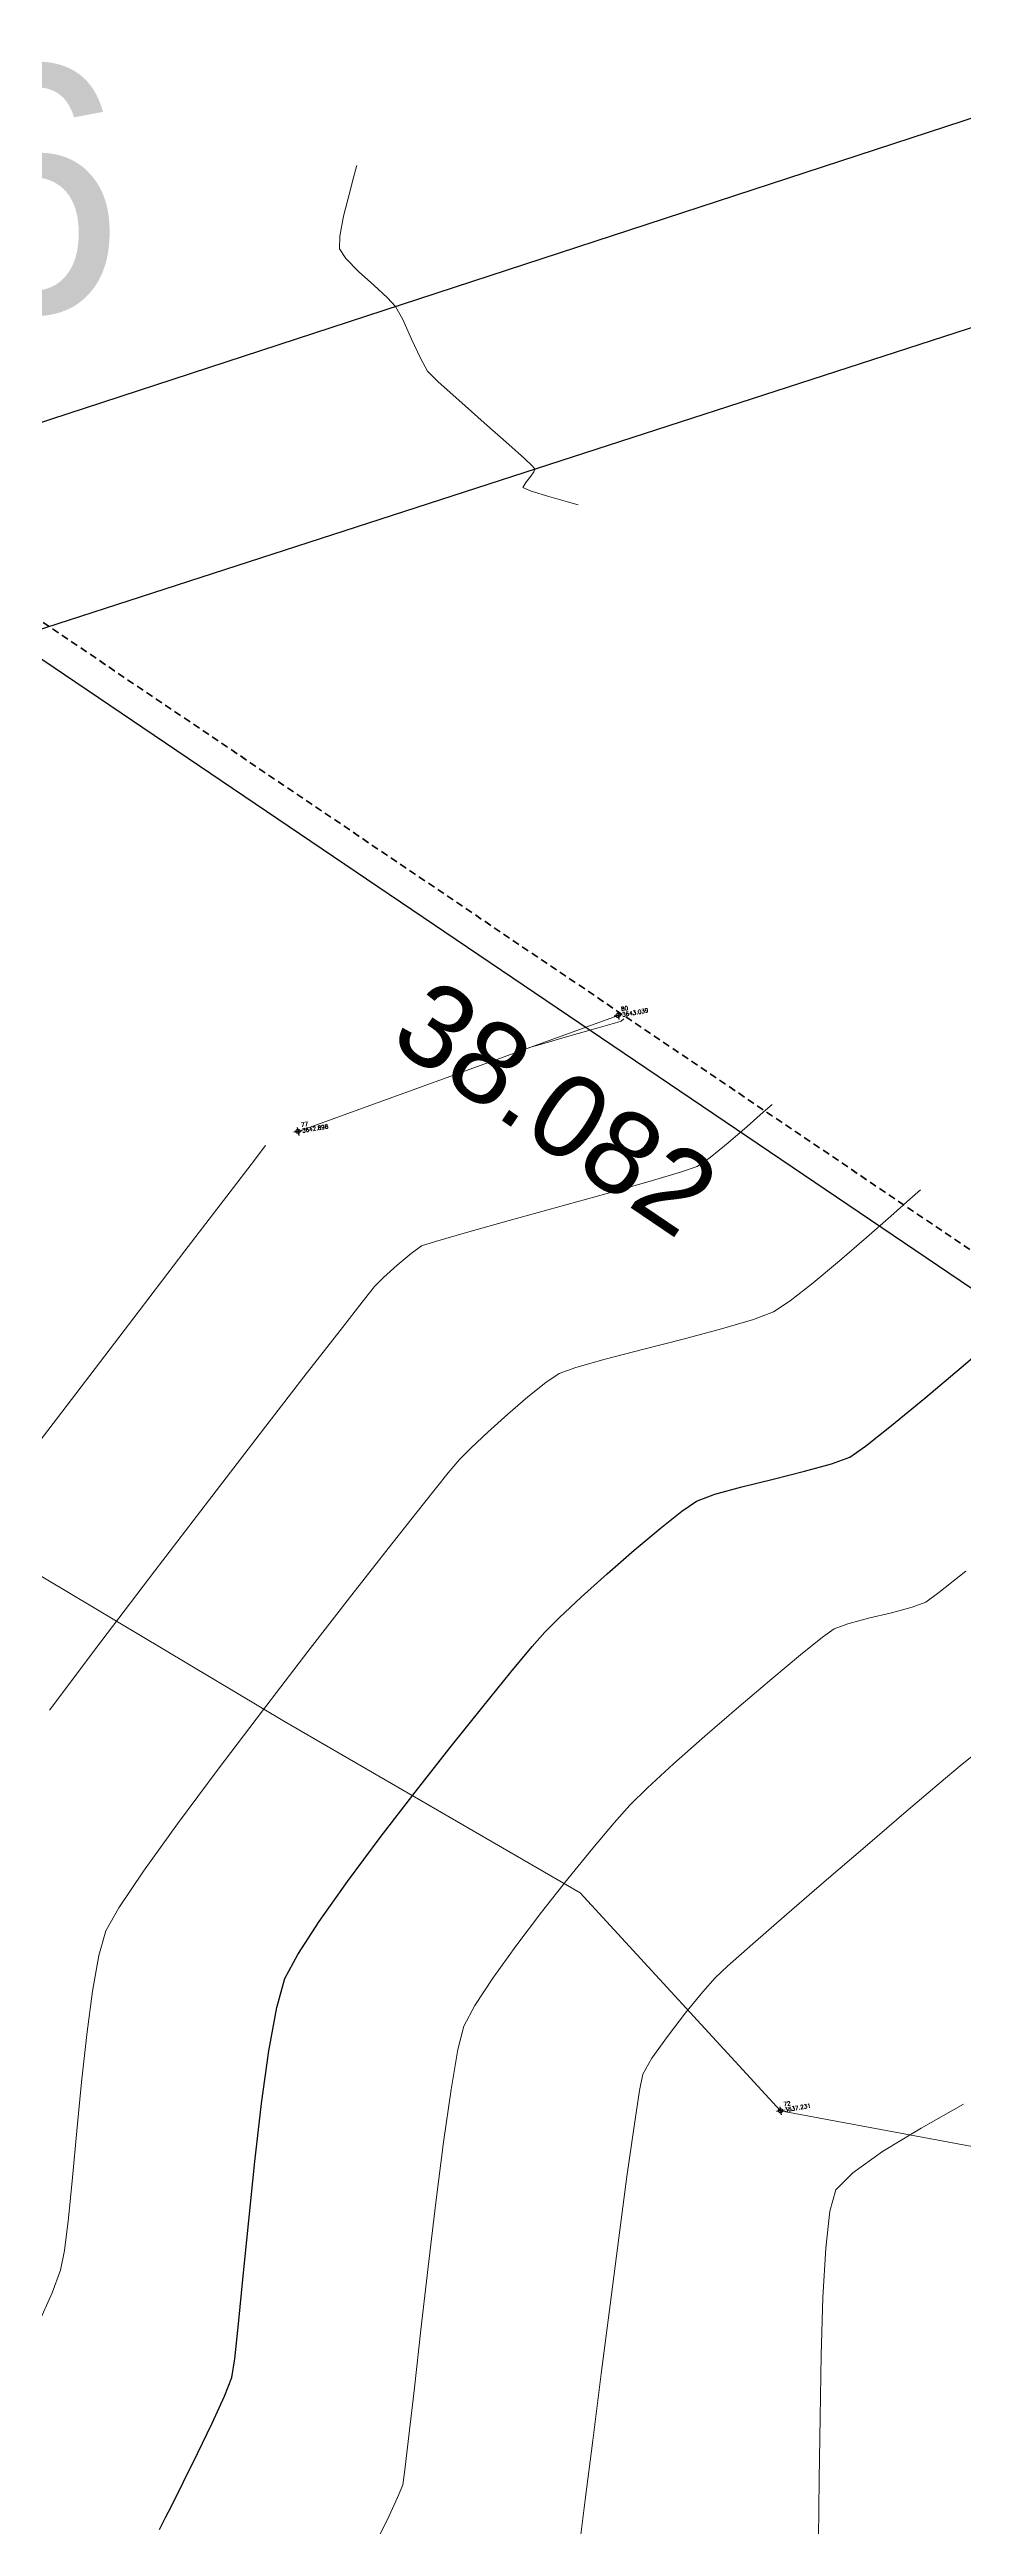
# Model space of a CAD drawing. Header units: millimetres. Extents: x 736950 to 740938, y 8500595 to 8502163.
# Drawn here: x 737705.6 to 737727.7, y 8501324.9 to 8501384.9 of the extents above; entities that cross this region are included whole.
import ezdxf
from ezdxf.enums import TextEntityAlignment as Align

# ---------------------------------------------------------------- set-up
doc = ezdxf.new("R2010")
doc.units = ezdxf.units.MM
doc.linetypes.add('DASHED', pattern=[0.75, 0.5, -0.25])
doc.layers.add('carretera', color=40, linetype='Continuous')
for name, color, linetype, lineweight in [('CONT-MJR', 80, 'Continuous', 30), ('CONT-MNR', 96, 'Continuous', 15), ('COTAS', 40, 'Continuous', 5), ('CUADROS', 9, 'Continuous', 20), ('otros', 4, 'Continuous', 5), ('PERIMETRO', 7, 'Continuous', 35), ('saiwite', 5, 'Continuous', 5)]:
    doc.layers.add(name, color=color, linetype=linetype, lineweight=lineweight)
doc.styles.add('5mm', font='arial.ttf', dxfattribs={"height": 3})
doc.styles.add('COTAS', font='arial.ttf')
doc.styles.add('CUADROS', font='arial.ttf')
doc.dimstyles.new('Copy of GenDist', dxfattribs={"dimtxt": 2, "dimasz": 2, "dimexe": 0.18, "dimexo": 0.0625, "dimgap": 1, "dimtad": 2, "dimdec": 3, "dimzin": 1, "dimdsep": 46, "dimtxsty": 'COTAS', "dimcen": 0.09, "dimadec": 3, "dimazin": 0, "dimtfac": 1, "dimtdec": 3, "dimtofl": 0, "dimtmove": 0, "dimatfit": 3, "dimfxl": 1, "dimtolj": 1, "dimtzin": 0, "dimarcsym": 0})

# ---------------------------------------------------------------- blocks, each defined once
blk = doc.blocks.new('*D174')
at = {"layer": 'COTAS', "color": 0, "lineweight": -2, "transparency": 16777216}
for p, q in [((737703.5738753858, 8501372.208279636), (737703.0829617283, 8501371.482409893)), ((737733.0719053904, 8501351.41785965), (737704.8404906378, 8501370.511074662)), ((737735.1186692463, 8501350.874190042), (737734.6277555884, 8501350.148320299))]:
    blk.add_line(p, q, dxfattribs=at)
at = {"layer": 'COTAS', "color": 0, "transparency": 16777216}
for points in [[(737705.0272301859, 8501370.787189588), (737704.6537510892, 8501370.234959736), (737703.1838010843, 8501371.631511953)], [(737733.2586449385, 8501351.693974575), (737732.8851658418, 8501351.141744724), (737734.7285949443, 8501350.297422359)]]:
    blk.add_solid(points, dxfattribs=at)
at = {"layer": 'Defpoints', "color": 0, "transparency": 16777216}
for p in [(737703.6088890512, 8501372.260051183), (737703.1838010843, 8501371.631511953), (737735.1536829118, 8501350.925961591)]:
    blk.add_point(p, dxfattribs=at)
at = {"layer": 'COTAS', "color": 0, "transparency": 16777216, "insert": (737717.8235322116, 8501359.289696407), "char_height": 2, "attachment_point": 5, "rotation": 325.92908012584695, "style": 'COTAS'}
blk.add_mtext('\\A1;38.082', dxfattribs=at)

msp = doc.modelspace()

# ---------------------------------------------------------------- linework, layer by layer
at = {"linetype": 'Continuous', "extrusion": (0.9849591664230046, 0.172787269436437, 0)}
for points, elevation in [([(8246025.555062787, 0), (8246025.35506279, 0)], 2195550.465162654), ([(8246024.13006279, 0), (8246023.930062789, 0)], 2195542.338162654), ([(8245998.737062789, 0), (8245998.537062787, 0)], 2195549.758162654)]:
    msp.add_lwpolyline(points, dxfattribs=dict(at, elevation=elevation))
at = {"linetype": 'Continuous', "extrusion": (-0.172787269436437, 0.9849591664230046, 0)}
for points, elevation in [([(-2195550.565162655, 0), (-2195550.365162655, 0)], 8246025.455062788), ([(-2195542.438162655, 0), (-2195542.238162654, 0)], 8246024.030062788), ([(-2195549.858162655, 0), (-2195549.658162654, 0)], 8245998.637062788)]:
    msp.add_lwpolyline(points, dxfattribs=dict(at, elevation=elevation))
at = {"linetype": 'Continuous'}
for centre in [(737719.3339225963, 8501361.528306875), (737711.5753813098, 8501358.720497923), (737723.2713654573, 8501334.99151135)]:
    msp.add_circle(centre, 0.05, dxfattribs=at)
at = {"layer": 'carretera'}
for p, q in [((737738.9311161017, 8501386.876284875), (737700.4094732066, 8501374.279084923)), ((737700.866578944, 8501369.44032399), (737740.6076174808, 8501382.317522638))]:
    msp.add_line(p, q, dxfattribs=at)
at = {"layer": 'CONT-MJR', "extrusion": (0.6477223790566525, -0.761876446459129, 0), "elevation": -5999137.905189018}
msp.add_lwpolyline([(6068573.91394855, 3640), (6068575.06786315, 3640)], dxfattribs=at)
at = {"layer": 'CONT-MJR', "extrusion": (0.6434631551066419, -0.7654770852352184, 0), "elevation": -6032890.353743085}
msp.add_lwpolyline([(6035019.882473683, 3640), (6035021.038426144, 3640)], dxfattribs=at)
at = {"layer": 'CONT-MJR', "extrusion": (-0.6358157591410325, 0.7718408647045792, 0), "elevation": 6092632.773411658}
msp.add_lwpolyline([(-5974700.3649723, 3640), (-5974701.405969108, 3640)], dxfattribs=at)
at = {"layer": 'CONT-MJR', "extrusion": (0.6198631832826782, -0.7847099043663619, 0), "elevation": -6213805.633688166}
msp.add_lwpolyline([(5848574.92417375, 3640), (5848575.733423913, 3640)], dxfattribs=at)
at = {"layer": 'CONT-MJR', "elevation": 3640}
for points in [[(737724.509354826, 8501350.665672604), (737724.949546751, 8501350.83168876)], [(737724.949546751, 8501350.83168876), (737725.3290300983, 8501351.094728192)], [(737722.3302219756, 8501350.111293022), (737723.0920902678, 8501350.298767708)], [(737723.0920902678, 8501350.298767708), (737723.854335275, 8501350.485796576)], [(737723.854335275, 8501350.485796576), (737724.509354826, 8501350.665672604)], [(737721.238024214, 8501349.761834338), (737721.6763325675, 8501349.930079557)], [(737721.6763325675, 8501349.930079557), (737722.3302219756, 8501350.111293022)], [(737717.5564933518, 8501346.585928867), (737717.9140542957, 8501346.942630302)], [(737716.7349693419, 8501345.61566202), (737717.2541855071, 8501346.238842182)], [(737716.0528914687, 8501344.77893069), (737716.7349693419, 8501345.61566202)], [(737713.5699537254, 8501341.61285273), (737714.4163370485, 8501342.714983737)], [(737710.693697244, 8501335.167304607), (737710.8706224014, 8501336.447313476)], [(737710.1350602872, 8501329.832111416), (737710.24920059, 8501330.984797202)], [(737709.7922669312, 8501328.075349702), (737709.9672957094, 8501328.529123383)]]:
    msp.add_lwpolyline(points, dxfattribs=at)
at = {"layer": 'CONT-MJR', "extrusion": (-0.5615680992422901, 0.8274305227107599, 0), "elevation": 6619995.563773653}
msp.add_lwpolyline([(-5384499.462797304, 3640), (-5384499.89634041, 3640)], dxfattribs=at)
at = {"layer": 'CONT-MJR', "extrusion": (-0.6435400349403906, 0.7654124531446566, 0), "elevation": 6032285.889788602}
msp.add_lwpolyline([(-6035618.024608956, 3640.000000000013), (-6035618.843514831, 3640.000000000013)], dxfattribs=at)
at = {"layer": 'CONT-MJR', "extrusion": (-0.6200463431927984, 0.7845651867711432, 0), "elevation": 6212441.739181679}
msp.add_lwpolyline([(-5850020.1296754, 3640.00000000001), (-5850020.800520358, 3640.00000000001)], dxfattribs=at)
at = {"layer": 'CONT-MJR', "extrusion": (-0.6578268443833437, 0.7531691993228694, 0), "elevation": 5917662.060202112}
msp.add_lwpolyline([(-6148042.205341932, 3640), (-6148043.081857152, 3640)], dxfattribs=at)
at = {"layer": 'CONT-MJR', "extrusion": (0.6696022693194644, -0.7427198670577109, 0), "elevation": -5820141.69477494}
msp.add_lwpolyline([(6240439.675515844, 3640.000000000013), (6240440.518918805, 3640.000000000013)], dxfattribs=at)
at = {"layer": 'CONT-MJR', "extrusion": (0.6830150515985818, -0.730404298515409, 0), "elevation": -5705547.910935009}
msp.add_lwpolyline([(6345380.256195159, 3640.000000000003), (6345380.975720446, 3640.000000000003)], dxfattribs=at)
at = {"layer": 'CONT-MJR', "extrusion": (0.7540745597803978, -0.6567888232087993, 0), "elevation": -5027295.378207376}
msp.add_lwpolyline([(6895173.369832991, 3640.00000000001), (6895173.830114644, 3640.00000000001)], dxfattribs=at)
at = {"layer": 'CONT-MJR', "extrusion": (0.780598569732299, -0.6250326974902105, 0), "elevation": -4737758.363713733}
msp.add_lwpolyline([(7097232.964392485, 3640.000000000004), (7097234.229755037, 3640.000000000004)], dxfattribs=at)
at = {"layer": 'CONT-MJR', "extrusion": (0.7862933402885451, -0.617853366922834, 0), "elevation": -4672523.287216933}
msp.add_lwpolyline([(7140348.496263606, 3640), (7140349.86497259, 3640)], dxfattribs=at)
at = {"layer": 'CONT-MJR', "extrusion": (-0.8021904146406392, 0.5970682864285118, 0), "elevation": 4484094.71456218}
msp.add_lwpolyline([(-7260158.802248985, 3640.000000000013), (-7260160.130503384, 3640.000000000013)], dxfattribs=at)
at = {"layer": 'CONT-MJR', "extrusion": (-0.8155515095305442, 0.5786844868341042, 0), "elevation": 4317951.123242481}
msp.add_lwpolyline([(-7360182.871237824, 3640.000000000003), (-7360184.056144706, 3640.000000000003)], dxfattribs=at)
at = {"layer": 'CONT-MJR', "extrusion": (0.8378498919753576, -0.5459006855801534, 0), "elevation": -4022795.109683129}
msp.add_lwpolyline([(7525563.025552316, 3640), (7525563.985927116, 3640)], dxfattribs=at)
at = {"layer": 'CONT-MJR', "extrusion": (0.8828227867368365, -0.469706213731739, 0), "elevation": -3341863.066951414}
msp.add_lwpolyline([(7851682.639010665, 3640.000000000006), (7851683.296452859, 3640.000000000006)], dxfattribs=at)
at = {"layer": 'CONT-MJR', "extrusion": (0.9623019400887919, -0.27198341144516, 0), "elevation": -1602321.989451051}
msp.add_lwpolyline([(8381498.732873495, 3640), (8381499.463945393, 3640)], dxfattribs=at)
at = {"layer": 'CONT-MJR', "extrusion": (0.98409242533986, -0.1776572497499385, 0), "elevation": -784348.3725582478}
msp.add_lwpolyline([(8497160.487452282, 3640.000000000006), (8497161.549453069, 3640.000000000006)], dxfattribs=at)
at = {"layer": 'CONT-MJR', "extrusion": (0.9933193329437449, -0.115398019047962, 0), "elevation": -248254.9434009129}
msp.add_lwpolyline([(8529669.51251254, 3640), (8529670.930201376, 3640)], dxfattribs=at)
at = {"layer": 'CONT-MJR', "extrusion": (0.9946354900399527, -0.103441973845162, 0), "elevation": -145641.6697440437}
msp.add_lwpolyline([(8532037.065377673, 3640.000000000006), (8532038.502822358, 3640.000000000006)], dxfattribs=at)
at = {"layer": 'CONT-MJR', "extrusion": (0.9952006819046108, -0.09785500874558081, 0), "elevation": -97728.07481396012}
msp.add_lwpolyline([(8532719.036054203, 3640), (8532720.387094451, 3640)], dxfattribs=at)
at = {"layer": 'CONT-MJR', "extrusion": (0.9939356864377963, -0.1099629538773264, 0), "elevation": -201594.9107411415}
msp.add_lwpolyline([(8530895.028536681, 3640.000000000011), (8530895.88787025, 3640.000000000011)], dxfattribs=at)
at = {"layer": 'CONT-MJR', "extrusion": (0.9869379437679536, -0.1611008850102437, 0), "elevation": -641497.5915846592}
msp.add_lwpolyline([(8509129.426441094, 3640.00000000001), (8509129.881247533, 3640.00000000001)], dxfattribs=at)
at = {"layer": 'CONT-MJR', "extrusion": (0.9104451289982338, -0.4136298672525828, 0), "elevation": -2844758.916293825}
msp.add_lwpolyline([(8045130.823073982, 3640), (8045131.539664365, 3640)], dxfattribs=at)
at = {"layer": 'CONT-MJR', "extrusion": (0.9009538362701709, -0.4339149512405194, 0), "elevation": -3024210.873850497}
msp.add_lwpolyline([(7979405.918395308, 3640.00000000001), (7979406.735008117, 3640.00000000001)], dxfattribs=at)
at = {"layer": 'CONT-MJR', "extrusion": (0.8959586024644575, -0.4441375717837168, 0), "elevation": -3114801.740330048}
msp.add_lwpolyline([(7944480.339125019, 3640), (7944481.124559009, 3640)], dxfattribs=at)
at = {"layer": 'CONT-MJR', "extrusion": (0.89332177315075, -0.4494176338494076, 0), "elevation": -3161634.481333054}
msp.add_lwpolyline([(7925958.318963482, 3640.000000000009), (7925958.941778152, 3640.000000000009)], dxfattribs=at)
at = {"layer": 'CONT-MJR', "extrusion": (0.8854611600312836, -0.464713389172352, 0), "elevation": -3297467.510345056}
msp.add_lwpolyline([(7870415.847498017, 3640.00000000001), (7870416.16906751, 3640.00000000001)], dxfattribs=at)
at = {"layer": 'CONT-MJR', "extrusion": (0.8936000607161205, -0.4488640456620978, 0), "elevation": -3156722.952894157}
msp.add_lwpolyline([(7927915.416726619, 3640.000000000013), (7927915.745400668, 3640.000000000013)], dxfattribs=at)
at = {"layer": 'CONT-MNR', "extrusion": (0.9638646161953246, -0.26639257055451, 0), "elevation": -1553649.575097392}
msp.add_lwpolyline([(8390702.56045984, 3681), (8390702.342811765, 3681)], dxfattribs=at)
at = {"layer": 'CONT-MNR'}
for points, elevation in [([(737712.9965591761, 8501382.098168956), (737712.9724359278, 8501382.007097865)], 3681), ([(737713.0031173854, 8501382.12605748), (737712.9965591761, 8501382.098168956)], 3681), ([(737712.8124876746, 8501381.42317094), (737712.6797245168, 8501380.894075608)], 3681), ([(737712.6797245168, 8501380.894075608), (737712.585574915, 8501380.413862117)], 3681), ([(737712.585574915, 8501380.413862117), (737712.5777231873, 8501380.108017875)], 3681), ([(737712.7354142537, 8501379.872889929), (737713.0439488301, 8501379.558691343)], 3681), ([(737713.9422937103, 8501378.704536365), (737714.1123209344, 8501378.388844894)], 3681), ([(737714.1123209344, 8501378.388844894), (737714.3276204736, 8501377.919887098)], 3681), ([(737714.3276204736, 8501377.919887098), (737714.544155125, 8501377.452205863)], 3681), ([(737714.9737521786, 8501376.88546036), (737715.4721317947, 8501376.434249809)], 3681), ([(737716.0845106562, 8501375.891997747), (737716.682372884, 8501375.363989497)], 3681), ([(737716.682372884, 8501375.363989497), (737717.0638480182, 8501375.022590185)], 3681), ([(737717.3181302247, 8501374.754165655), (737717.2916874797, 8501374.702305878)], 3681), ([(737717.3117202877, 8501374.785539826), (737717.3204839178, 8501374.771845752)], 3681), ([(737717.3204839178, 8501374.771845752), (737717.3181302247, 8501374.754165655)], 3681), ([(737717.096608506, 8501374.445252324), (737717.0272085418, 8501374.31996419)], 3681), ([(737717.0272085418, 8501374.31996419), (737717.2278757433, 8501374.236551294)], 3681), ([(737717.2278757433, 8501374.236551294), (737717.6591508123, 8501374.103344575)], 3681), ([(737717.6591508123, 8501374.103344575), (737718.1090346777, 8501373.973350178)], 3681), ([(737718.1090346777, 8501373.973350178), (737718.365528267, 8501373.899574254)], 3681), ([(737718.6803990678, 8501361.181507418), (737719.1928311614, 8501361.329258766)], 3643), ([(737719.1928311614, 8501361.329258766), (737719.4059888308, 8501361.391035404)], 3643), ([(737719.4059888308, 8501361.391035404), (737719.4741876306, 8501361.44748046)], 3643), ([(737717.1879436419, 8501360.751679067), (737717.220072144, 8501360.760936175)], 3643), ([(737717.220072144, 8501360.760936175), (737717.3308700523, 8501360.792844899)], 3643), ([(737717.3308700523, 8501360.792844899), (737717.5913333279, 8501360.86784297)], 3643), ([(737722.4659075479, 8501358.84316342), (737722.8546247813, 8501359.185728332)], 3642), ([(737722.0035532281, 8501358.444862753), (737722.4659075479, 8501358.84316342)], 3642), ([(737721.2538414709, 8501357.871253189), (737721.566538858, 8501358.088376086)], 3642), ([(737709.7672498975, 8501357.04284922), (737710.4379829556, 8501357.919289943)], 3643), ([(737720.8719533604, 8501357.738573512), (737721.2538414709, 8501357.871253189)], 3642), ([(737716.6898995871, 8501356.558311706), (737717.8619167508, 8501356.882709203)], 3642), ([(737714.9078722593, 8501356.055150863), (737715.6599395098, 8501356.271109024)], 3642), ([(737715.6599395098, 8501356.271109024), (737716.6898995871, 8501356.558311706)], 3642), ([(737724.7040840713, 8501355.588264463), (737725.3550253052, 8501356.149377024)], 3641), ([(737707.7004506533, 8501354.34292443), (737708.8348555308, 8501355.825305449)], 3643), ([(737713.1856557603, 8501354.65600609), (737713.4287417559, 8501354.96037269)], 3642), ([(737723.5066317181, 8501354.619545445), (737724.0643572902, 8501355.055065272)], 3641), ([(737712.5930759367, 8501353.898088355), (737713.1856557603, 8501354.65600609)], 3642), ([(737722.6152143839, 8501354.163920691), (737723.1016941109, 8501354.351470975)], 3641), ([(737723.1016941109, 8501354.351470975), (737723.5066317181, 8501354.619545445)], 3641), ([(737718.3073388442, 8501352.999249805), (737719.0222582353, 8501353.199473767)], 3641), ([(737719.0222582353, 8501353.199473767), (737719.9295212759, 8501353.43494268)], 3641), ([(737719.9295212759, 8501353.43494268), (737720.9101121749, 8501353.6867667)], 3641), ([(737717.903778894, 8501352.853160636), (737718.3073388442, 8501352.999249805)], 3641), ([(737716.6599690345, 8501351.86858839), (737717.1480487976, 8501352.288297737)], 3641), ([(737709.4063767245, 8501349.772884278), (737710.6346360958, 8501351.369541856)], 3642), ([(737715.7707745238, 8501351.051614739), (737716.1803846469, 8501351.436560668)], 3641), ([(737715.4926175539, 8501350.773150777), (737715.7707745238, 8501351.051614739)], 3641), ([(737714.649103872, 8501349.734934894), (737715.2185927253, 8501350.44431283)], 3641), ([(737713.848950012, 8501348.724574225), (737714.649103872, 8501349.734934894)], 3641), ([(737725.9621080735, 8501347.059975903), (737726.4631955521, 8501347.19134487)], 3639), ([(737726.4631955521, 8501347.19134487), (737726.7973993908, 8501347.311906546)], 3639), ([(737726.7973993908, 8501347.311906546), (737727.1128979665, 8501347.544959603)], 3639), ([(737724.2903934679, 8501346.466644404), (737724.572269534, 8501346.670508038)], 3639), ([(737724.572269534, 8501346.670508038), (737724.9051724907, 8501346.79260921)], 3639), ([(737724.9051724907, 8501346.79260921), (737725.4056095283, 8501346.924747923)], 3639), ([(737725.4056095283, 8501346.924747923), (737725.9621080735, 8501347.059975903)], 3639), ([(737721.4404826298, 8501344.070694854), (737722.2594751432, 8501344.779292636)], 3639), ([(737720.6770187324, 8501343.395243362), (737721.4404826298, 8501344.070694854)], 3639), ([(737727.6738019724, 8501343.390754608), (737727.9065148539, 8501343.579181738)], 3638), ([(737708.6561712492, 8501341.9425337), (737709.6376648697, 8501343.26444925)], 3641), ([(737726.3192537654, 8501342.242867269), (737727.1144296869, 8501342.919480598)], 3638), ([(737707.832806731, 8501340.796978932), (737708.6561712492, 8501341.9425337)], 3641), ([(737725.3791299772, 8501341.438422183), (737726.3192537654, 8501342.242867269)], 3638), ([(737706.7487567232, 8501338.75392806), (737706.9196610743, 8501339.353180759)], 3641), ([(737706.59466549, 8501337.889288843), (737706.7487567232, 8501338.75392806)], 3641), ([(737721.3856591065, 8501337.869294494), (737721.6842449481, 8501338.211485041)], 3638), ([(737721.6842449481, 8501338.211485041), (737721.986271536, 8501338.492475493)], 3638), ([(737706.4554180433, 8501336.839290798), (737706.59466549, 8501337.889288843)], 3641), ([(737720.9714046355, 8501337.36236281), (737721.3856591065, 8501337.869294494)], 3638), ([(737706.3290450512, 8501335.683961624), (737706.4554180433, 8501336.839290798)], 3641), ([(737719.935079758, 8501335.881435419), (737720.15606993, 8501336.265601827)], 3638), ([(737706.2135771811, 8501334.503329026), (737706.3290450512, 8501335.683961624)], 3641), ([(737706.1070451017, 8501333.377420692), (737706.2135771811, 8501334.503329026)], 3641), ([(737706.0074794812, 8501332.386264322), (737706.1070451017, 8501333.377420692)], 3641), ([(737719.3511422467, 8501331.916695282), (737719.5492989065, 8501333.397105612)], 3638), ([(737724.6163563692, 8501333.073998643), (737725.0225559884, 8501333.490890156)], 3637), ([(737714.7291574103, 8501331.212683666), (737714.9150778324, 8501332.766306872)], 3639), ([(737724.3686334555, 8501331.661052002), (737724.4715344833, 8501332.563084317)], 3637), ([(737705.8213702879, 8501331.128318273), (737705.9129109869, 8501331.609887619)], 3641), ([(737719.1388044475, 8501330.287230795), (737719.3511422467, 8501331.916695282)], 3638), ([(737724.2994448253, 8501330.46357385), (737724.3686334555, 8501331.661052002)], 3637), ([(737714.3956360422, 8501328.278597357), (737714.5532975144, 8501329.680790266)], 3639), ([(737718.7210263471, 8501327.006169856), (737718.9246457377, 8501328.614969779)], 3638), ([(737724.2120687166, 8501326.055185959), (737724.2293709168, 8501327.564968672)], 3637), ([(737724.1956450725, 8501324.632646037), (737724.2120687166, 8501326.055185959)], 3637)]:
    msp.add_lwpolyline(points, dxfattribs=dict(at, elevation=elevation))
at = {"layer": 'CONT-MNR', "extrusion": (0.9648101212718593, -0.2629475801207919, 0), "elevation": -1523664.884826616}
msp.add_lwpolyline([(8396199.028525557, 3681), (8396198.640735628, 3681)], dxfattribs=at)
at = {"layer": 'CONT-MNR', "extrusion": (0.8305161635357444, 0.5569945261004534, 0), "elevation": 5347904.404307964}
msp.add_lwpolyline([(6649631.724442829, 3681), (6649631.441332207, 3681)], dxfattribs=at)
at = {"layer": 'CONT-MNR', "extrusion": (0.6771962168783265, 0.7358024761073332, 0), "elevation": 6754912.612117304}
msp.add_lwpolyline([(5214290.99099829, 3681), (5214290.493383631, 3681)], dxfattribs=at)
at = {"layer": 'CONT-MNR', "extrusion": (0.6763282738397504, 0.736600343473273, 0), "elevation": 6761055.291945026}
msp.add_lwpolyline([(5206323.18301452, 3681.000000000003), (5206322.734296807, 3681.000000000003)], dxfattribs=at)
at = {"layer": 'CONT-MNR', "extrusion": (0.727262523212143, 0.6863593973503292, 0), "elevation": 6371512.867373804}
msp.add_lwpolyline([(5676397.524423714, 3681), (5676397.230593449, 3681)], dxfattribs=at)
at = {"layer": 'CONT-MNR', "extrusion": (0.8735906114837287, 0.4866615287111619, 0), "elevation": 4781753.846770026}
msp.add_lwpolyline([(7067706.239115519, 3681.00000000001), (7067705.882127028, 3681.00000000001)], dxfattribs=at)
at = {"layer": 'CONT-MNR', "extrusion": (0.7057476374670956, 0.7084633174763624, 0), "elevation": 6543554.271239815}
msp.add_lwpolyline([(5477183.015628755, 3681), (5477182.654474569, 3681)], dxfattribs=at)
at = {"layer": 'CONT-MNR', "extrusion": (0.6629388838027097, 0.7486735178583637, 0), "elevation": 6853815.673327046}
msp.add_lwpolyline([(5083584.96640878, 3681.000000000013), (5083584.148456965, 3681.000000000013)], dxfattribs=at)
at = {"layer": 'CONT-MNR', "extrusion": (0.6810569636727457, 0.7322304365654713, 0), "elevation": 6727392.887751915}
msp.add_lwpolyline([(5249741.772205368, 3681.00000000001), (5249741.517572678, 3681.00000000001)], dxfattribs=at)
at = {"layer": 'CONT-MNR', "extrusion": (0.7194825689376514, 0.6945104988370426, 0), "elevation": 6435068.789692216}
msp.add_lwpolyline([(5604238.640478333, 3681), (5604238.552038391, 3681)], dxfattribs=at)
at = {"layer": 'CONT-MNR', "extrusion": (0.7872594344241765, -0.6166219124472679, 0), "elevation": -4661359.024620765}
msp.add_lwpolyline([(7147679.957592875, 3681.000000000011), (7147679.764553276, 3681.000000000011)], dxfattribs=at)
at = {"layer": 'CONT-MNR', "extrusion": (-0.8101136083899668, 0.5862729240732403, 0), "elevation": 4386490.988222524}
msp.add_lwpolyline([(-7319583.01009721, 3681.000000000004), (-7319582.880385393, 3681.000000000004)], dxfattribs=at)
at = {"layer": 'CONT-MNR', "extrusion": (0.2767132832426368, -0.9609525268591994, 0), "elevation": -7965267.950891925}
msp.add_lwpolyline([(3061351.061271545, 3643), (3061351.541428419, 3643)], dxfattribs=at)
at = {"layer": 'CONT-MNR', "extrusion": (0.2767981510870377, -0.9609280844864497, 0), "elevation": -7964997.548916553}
msp.add_lwpolyline([(3062055.002031392, 3643), (3062055.655210115, 3643)], dxfattribs=at)
at = {"layer": 'CONT-MNR', "extrusion": (0.6588774685006259, -0.7522502784992551, 0), "elevation": -5909080.848176111}
msp.add_lwpolyline([(6156306.241953985, 3642.000000000003), (6156306.529229538, 3642.000000000003)], dxfattribs=at)
at = {"layer": 'CONT-MNR', "extrusion": (-0.7957224802670133, 0.6056614024334989, 0), "elevation": 4561931.580555618}
msp.add_lwpolyline([(-7211524.347633595, 3643), (-7211524.924558182, 3643)], dxfattribs=at)
at = {"layer": 'CONT-MNR', "extrusion": (0.6321000508044063, -0.7748867825515332, 0), "elevation": -6121276.176731485}
msp.add_lwpolyline([(5945359.570683151, 3642.00000000001), (5945360.134655051, 3642.00000000001)], dxfattribs=at)
at = {"layer": 'CONT-MNR', "extrusion": (0.272201480565084, -0.962240278713262, 0), "elevation": -7979540.116462395}
msp.add_lwpolyline([(3023944.994254277, 3642.000000000009), (3023946.084027942, 3642.000000000009)], dxfattribs=at)
at = {"layer": 'CONT-MNR', "extrusion": (0.2836742516502695, -0.9589207052466119, 0), "elevation": -7942855.541948511}
msp.add_lwpolyline([(3119031.296585286, 3642.00000000001), (3119032.113309733, 3642.00000000001)], dxfattribs=at)
at = {"layer": 'CONT-MNR', "extrusion": (0.7939386920360342, -0.6079978234238271, 0), "elevation": -4583110.25048856}
msp.add_lwpolyline([(7198080.690388615, 3643), (7198082.223937472, 3643)], dxfattribs=at)
at = {"layer": 'CONT-MNR', "extrusion": (0.2678367798251184, -0.9634643010371018, 0), "elevation": -7993165.890311125}
msp.add_lwpolyline([(2987740.875803147, 3642.000000000003), (2987742.098721847, 3642.000000000003)], dxfattribs=at)
at = {"layer": 'CONT-MNR', "extrusion": (0.662414236401953, -0.7491377572996957, 0), "elevation": -5880007.099292864}
msp.add_lwpolyline([(6184078.047019381, 3641), (6184078.66240669, 3641)], dxfattribs=at)
at = {"layer": 'CONT-MNR', "extrusion": (-0.6566544743780814, 0.7541915547652637, 0), "elevation": 5927220.364684223}
msp.add_lwpolyline([(-6138841.188615394, 3641.00000000001), (-6138841.533175147, 3641.00000000001)], dxfattribs=at)
at = {"layer": 'CONT-MNR', "extrusion": (0.6598077529777834, -0.7514344476469046, 0), "elevation": -5901454.953542763}
msp.add_lwpolyline([(6163612.942852876, 3641.000000000013), (6163613.729839593, 3641.000000000013)], dxfattribs=at)
at = {"layer": 'CONT-MNR', "extrusion": (-0.6462260260404993, 0.7631460694178435, 0), "elevation": 6011046.043932024}
msp.add_lwpolyline([(-6056780.691923046, 3642), (-6056781.135881201, 3642)], dxfattribs=at)
at = {"layer": 'CONT-MNR', "extrusion": (0.5825120911489665, -0.8128220368969201, 0), "elevation": -6480361.798613551}
msp.add_lwpolyline([(5551772.980706916, 3642), (5551773.287881598, 3642)], dxfattribs=at)
at = {"layer": 'CONT-MNR', "extrusion": (0.3108738748648118, -0.9504511738782467, 0), "elevation": -7850787.550219297}
msp.add_lwpolyline([(3344011.142667928, 3642.000000000006), (3344011.498644852, 3642.000000000006)], dxfattribs=at)
at = {"layer": 'CONT-MNR', "extrusion": (-0.6402506843251828, 0.7681660375342919, 0), "elevation": 6058123.889273702}
msp.add_lwpolyline([(-6009692.963007929, 3641), (-6009693.79580546, 3641)], dxfattribs=at)
at = {"layer": 'CONT-MNR', "extrusion": (-0.7002179556512002, 0.7139291383489358, 0), "elevation": 5552804.832727335}
msp.add_lwpolyline([(-6479476.503147399, 3642.000000000001), (-6479476.81486924, 3642.000000000001)], dxfattribs=at)
at = {"layer": 'CONT-MNR', "extrusion": (0.6729524990677921, -0.7396856994686414, 0), "elevation": -5791884.606516664}
msp.add_lwpolyline([(6266684.451094003, 3642), (6266684.896906651, 3642)], dxfattribs=at)
at = {"layer": 'CONT-MNR', "extrusion": (0.7945924144837061, -0.6071432243259858, 0), "elevation": -4575362.744016554}
msp.add_lwpolyline([(7203003.802682471, 3643), (7203005.905587588, 3643)], dxfattribs=at)
at = {"layer": 'CONT-MNR', "extrusion": (0.7898029298660054, -0.6133606866885698, 0), "elevation": -4631748.697303604}
msp.add_lwpolyline([(7166876.695454122, 3642.000000000013), (7166878.119205837, 3642.000000000013)], dxfattribs=at)
at = {"layer": 'CONT-MNR', "extrusion": (0.2576451147556798, -0.9662396156453805, 0), "elevation": -8024274.530223383}
msp.add_lwpolyline([(2903147.414845978, 3641), (2903148.382414427, 3641)], dxfattribs=at)
at = {"layer": 'CONT-MNR', "extrusion": (0.2836963268970765, -0.9589141745250757, 0), "elevation": -7942779.814236104}
msp.add_lwpolyline([(3119214.819352898, 3641.000000000003), (3119215.622552249, 3641.000000000003)], dxfattribs=at)
at = {"layer": 'CONT-MNR', "extrusion": (0.7952595555272741, -0.6062691146203659, 0), "elevation": -4567439.474901738}
msp.add_lwpolyline([(7208028.325271112, 3643), (7208030.567630941, 3643)], dxfattribs=at)
at = {"layer": 'CONT-MNR', "extrusion": (-0.7912281321387726, 0.611521089507295, 0), "elevation": 4615058.244284548}
msp.add_lwpolyline([(-7177633.975811789, 3642.000000000013), (-7177635.750348317, 3642.000000000013)], dxfattribs=at)
at = {"layer": 'CONT-MNR', "extrusion": (-0.624600708815042, 0.7809442710896515, 0), "elevation": 6178303.712484728}
msp.add_lwpolyline([(-5886066.645610449, 3641), (-5886067.202751677, 3641)], dxfattribs=at)
at = {"layer": 'CONT-MNR', "extrusion": (0.5602610319549285, -0.8283161087850451, 0), "elevation": -6628492.920675877}
msp.add_lwpolyline([(5374039.958872788, 3641), (5374040.345963952, 3641)], dxfattribs=at)
at = {"layer": 'CONT-MNR', "extrusion": (0.6693085479630336, -0.7429845675541421, 0), "elevation": -5822613.175216729}
msp.add_lwpolyline([(6238138.922988652, 3641), (6238139.568472297, 3641)], dxfattribs=at)
at = {"layer": 'CONT-MNR', "extrusion": (0.7682290858908215, -0.6401750319962135, 0), "elevation": -4875618.004671759}
msp.add_lwpolyline([(7003251.544338672, 3641.000000000013), (7003251.972385403, 3641.000000000013)], dxfattribs=at)
at = {"layer": 'CONT-MNR', "extrusion": (0.7941734619008447, -0.6076911324122046, 0), "elevation": -4580325.637377266}
msp.add_lwpolyline([(7199843.701069681, 3642.000000000003), (7199845.844513675, 3642.000000000003)], dxfattribs=at)
at = {"layer": 'CONT-MNR', "extrusion": (-0.786880385539425, 0.6171055491999127, 0), "elevation": 4665736.915738795}
msp.add_lwpolyline([(-7144790.306502169, 3641), (-7144791.871906742, 3641)], dxfattribs=at)
at = {"layer": 'CONT-MNR', "extrusion": (0.7961247292046428, -0.6051325603112381, 0), "elevation": -4557134.859680436}
msp.add_lwpolyline([(7214542.462642206, 3642), (7214544.62422498, 3642)], dxfattribs=at)
at = {"layer": 'CONT-MNR', "extrusion": (0.6268932678518396, -0.779105147410824, 0), "elevation": -6160967.471618894}
msp.add_lwpolyline([(5904204.534647274, 3639.00000000001), (5904205.366047781, 3639.00000000001)], dxfattribs=at)
at = {"layer": 'CONT-MNR', "extrusion": (0.7897173401334537, -0.6134708816989954, 0), "elevation": -4632744.486340453}
msp.add_lwpolyline([(7166225.162861308, 3641.000000000006), (7166226.902286682, 3641.000000000006)], dxfattribs=at)
at = {"layer": 'CONT-MNR', "extrusion": (0.7987591914602998, -0.6016508572732928, 0), "elevation": -4525592.235558736}
msp.add_lwpolyline([(7234368.393863169, 3642), (7234370.462730849, 3642)], dxfattribs=at)
at = {"layer": 'CONT-MNR', "extrusion": (0.7929531787549156, -0.6092825750852188, 0), "elevation": -4594751.125778466}
msp.add_lwpolyline([(7190642.572782516, 3641.000000000009), (7190644.383690648, 3641.000000000009)], dxfattribs=at)
at = {"layer": 'CONT-MNR', "extrusion": (0.6391891434286708, -0.7690495685733931, 0), "elevation": -6066411.486656237}
msp.add_lwpolyline([(6001313.320383685, 3639.000000000003), (6001314.23356341, 3639.000000000003)], dxfattribs=at)
at = {"layer": 'CONT-MNR', "extrusion": (-0.6261409887890228, 0.7797098576767546, 0), "elevation": 6166664.226927445}
msp.add_lwpolyline([(-5898251.704339081, 3639.00000000001), (-5898252.384130172, 3639.00000000001)], dxfattribs=at)
at = {"layer": 'CONT-MNR', "extrusion": (0.6472070814622014, -0.7623142355388488, 0), "elevation": -6003237.075994045}
msp.add_lwpolyline([(6064506.723381696, 3639), (6064507.770978609, 3639)], dxfattribs=at)
at = {"layer": 'CONT-MNR', "extrusion": (-0.7970822711644929, 0.603870725400109, 0), "elevation": 4545697.05052845}
msp.add_lwpolyline([(-7221751.251207514, 3641.000000000003), (-7221753.031097905, 3641.000000000003)], dxfattribs=at)
at = {"layer": 'CONT-MNR', "extrusion": (0.6752353784506481, -0.7376023208264804, 0), "elevation": -5772475.517936761}
msp.add_lwpolyline([(6284551.451469962, 3639.000000000003), (6284552.308316763, 3639.000000000003)], dxfattribs=at)
at = {"layer": 'CONT-MNR', "extrusion": (-0.6443146430780056, 0.764760512000497, 0), "elevation": 6026162.981371051}
msp.add_lwpolyline([(-6041724.294596768, 3638), (-6041725.026031352, 3638)], dxfattribs=at)
at = {"layer": 'CONT-MNR', "extrusion": (0.7472698175647029, -0.6645207444142098, 0), "elevation": -5098042.773181671}
msp.add_lwpolyline([(6843026.000744886, 3639.000000000003), (6843026.574633491, 3639.000000000003)], dxfattribs=at)
at = {"layer": 'CONT-MNR', "extrusion": (0.701483763667033, -0.7126854350353558, 0), "elevation": -5541284.569979418}
msp.add_lwpolyline([(6489315.690643986, 3639.000000000013), (6489316.286471219, 3639.000000000013)], dxfattribs=at)
at = {"layer": 'CONT-MNR', "extrusion": (0.7643232061699688, -0.6448333401042935, 0), "elevation": -4918092.803779846}
msp.add_lwpolyline([(6973478.107819756, 3639.000000000003), (6973478.91209757, 3639.000000000003)], dxfattribs=at)
at = {"layer": 'CONT-MNR', "extrusion": (-0.7752649839246968, 0.6316361331496478, 0), "elevation": 4797826.888240179}
msp.add_lwpolyline([(-7056761.111673193, 3639), (-7056762.068917438, 3639)], dxfattribs=at)
at = {"layer": 'CONT-MNR', "extrusion": (-0.6519268566920808, 0.7582818562537172, 0), "elevation": 5965469.979055241}
msp.add_lwpolyline([(-6101655.260365948, 3638), (-6101656.571508865, 3638)], dxfattribs=at)
at = {"layer": 'CONT-MNR', "extrusion": (0.8288782236013955, -0.5594290754326191, 0), "elevation": -4144427.263997852}
msp.add_lwpolyline([(7459270.395574345, 3641), (7459271.468876444, 3641)], dxfattribs=at)
at = {"layer": 'CONT-MNR', "extrusion": (0.7853075756144984, -0.6191058162240756, 0), "elevation": -4683893.794248237}
msp.add_lwpolyline([(7132891.729733061, 3639.000000000006), (7132892.762473475, 3639.000000000006)], dxfattribs=at)
at = {"layer": 'CONT-MNR', "extrusion": (0.653934534273722, -0.7565511383140009, 0), "elevation": -5949275.443686455}
msp.add_lwpolyline([(6117445.152893535, 3638), (6117446.418442108, 3638)], dxfattribs=at)
at = {"layer": 'CONT-MNR', "extrusion": (0.8709075950036848, -0.4914468037996563, 0), "elevation": -3535481.493917319}
msp.add_lwpolyline([(7766424.718197164, 3641), (7766425.354500533, 3641)], dxfattribs=at)
at = {"layer": 'CONT-MNR', "extrusion": (0.7968279949287649, -0.6042062118993848, 0), "elevation": -4548728.380305474}
msp.add_lwpolyline([(7219837.999607477, 3639), (7219839.030483637, 3639)], dxfattribs=at)
at = {"layer": 'CONT-MNR', "extrusion": (0.6568517397134687, -0.7540197557328255, 0), "elevation": -5925603.209515676}
msp.add_lwpolyline([(6140376.746695928, 3638.000000000013), (6140377.847241065, 3638.000000000013)], dxfattribs=at)
at = {"layer": 'CONT-MNR', "extrusion": (-0.8123934574428443, 0.5831096554714745, 0), "elevation": 4357896.498759869}
msp.add_lwpolyline([(-7336601.035655394, 3639.000000000013), (-7336601.987600875, 3639.000000000013)], dxfattribs=at)
at = {"layer": 'CONT-MNR', "extrusion": (-0.6624915284777747, 0.7490694057930692, 0), "elevation": 5879358.006727676}
msp.add_lwpolyline([(-6184669.701883933, 3638), (-6184670.518040033, 3638)], dxfattribs=at)
at = {"layer": 'CONT-MNR', "extrusion": (0.8369243109746122, -0.5473186436616889, 0), "elevation": -4035528.192122029}
msp.add_lwpolyline([(7518741.708577805, 3639.00000000001), (7518742.505291138, 3639.00000000001)], dxfattribs=at)
at = {"layer": 'CONT-MNR', "extrusion": (0.9682556716449091, -0.2499619057525884, 0), "elevation": -1410713.097158983}
msp.add_lwpolyline([(8415868.02147932, 3639.000000000003), (8415868.600701848, 3639.000000000003)], dxfattribs=at)
at = {"layer": 'CONT-MNR', "extrusion": (0.8836858918403862, -0.468080382586433, 0), "elevation": -3327400.228651261}
msp.add_lwpolyline([(7857821.801564788, 3639.00000000001), (7857822.3693394, 3639.00000000001)], dxfattribs=at)
at = {"layer": 'CONT-MNR', "extrusion": (0.7910704310095013, -0.611725079739618, 0), "elevation": -4616892.029070968}
msp.add_lwpolyline([(7176438.31238158, 3638), (7176439.031459613, 3638)], dxfattribs=at)
at = {"layer": 'CONT-MNR', "extrusion": (0.98548341802688, -0.169771707872831, 0), "elevation": -716280.0680518484}
msp.add_lwpolyline([(8503168.35687531, 3639.00000000001), (8503169.342166832, 3639.00000000001)], dxfattribs=at)
at = {"layer": 'CONT-MNR', "extrusion": (0.8149209596569474, -0.5795721089836879, 0), "elevation": -4325953.771091582}
msp.add_lwpolyline([(7355479.134623876, 3638), (7355479.782440827, 3638)], dxfattribs=at)
at = {"layer": 'CONT-MNR', "extrusion": (0.9794649700543175, -0.201614415249741, 0), "elevation": -991421.0284558763}
msp.add_lwpolyline([(8475495.263862796, 3638.00000000001), (8475495.667861028, 3638.00000000001)], dxfattribs=at)
at = {"layer": 'CONT-MNR', "extrusion": (0.9899770974463373, -0.1412279948584035, 0), "elevation": -470305.3311130815}
msp.add_lwpolyline([(8520312.213851081, 3639.000000000013), (8520313.499911873, 3639.000000000013)], dxfattribs=at)
at = {"layer": 'CONT-MNR', "extrusion": (0.9883952429558908, -0.1519040608481745, 0), "elevation": -562228.5889556545}
msp.add_lwpolyline([(8514741.320737464, 3638.000000000013), (8514742.19440531, 3638.000000000013)], dxfattribs=at)
at = {"layer": 'CONT-MNR', "extrusion": (0.4897603784641349, -0.8718570821451572, 0), "elevation": -7050639.456851525}
msp.add_lwpolyline([(4806809.066307329, 3637), (4806810.246964702, 3637)], dxfattribs=at)
at = {"layer": 'CONT-MNR', "extrusion": (0.990330477935016, -0.1387283117211578, 0), "elevation": -448789.4757199666}
msp.add_lwpolyline([(8521472.153838445, 3638), (8521473.390898783, 3638)], dxfattribs=at)
at = {"layer": 'CONT-MNR', "extrusion": (0.5200509399485497, -0.8541352468190445, 0), "elevation": -6877634.050216914}
msp.add_lwpolyline([(5051244.302364688, 3637.000000000013), (5051245.393142446, 3637.000000000013)], dxfattribs=at)
at = {"layer": 'CONT-MNR', "extrusion": (0.9919057659229976, -0.1269761848880006, 0), "elevation": -347723.1232559026}
msp.add_lwpolyline([(8526193.21438146, 3639.000000000013), (8526194.69373803, 3639.000000000013)], dxfattribs=at)
at = {"layer": 'CONT-MNR', "extrusion": (0.5785269855608981, -0.8156632436108794, 0), "elevation": -6507431.416725107}
msp.add_lwpolyline([(5519986.022523515, 3637.000000000011), (5519986.910083566, 3637.000000000011)], dxfattribs=at)
at = {"layer": 'CONT-MNR', "extrusion": (0.9620956902309892, -0.2727120878123235, 0), "elevation": -1608654.617824357}
msp.add_lwpolyline([(8380281.80102621, 3637.000000000006), (8380282.332069359, 3637.000000000006)], dxfattribs=at)
at = {"layer": 'CONT-MNR', "extrusion": (0.9926630125271744, -0.1209137856510781, 0), "elevation": -295634.8141573562}
msp.add_lwpolyline([(8528156.260990787, 3641), (8528157.043105857, 3641)], dxfattribs=at)
at = {"layer": 'CONT-MNR', "extrusion": (0.9356469510814949, -0.3529373640348988, 0), "elevation": -2310205.196656303}
msp.add_lwpolyline([(8214607.91480134, 3641), (8214608.498372826, 3641)], dxfattribs=at)
at = {"layer": 'CONT-MNR', "extrusion": (0.9934750132531982, -0.1140499804539994, 0), "elevation": -236675.5083128095}
msp.add_lwpolyline([(8529994.947677128, 3639), (8529996.489631763, 3639)], dxfattribs=at)
at = {"layer": 'CONT-MNR', "extrusion": (0.9135328397486159, -0.4067649821467303, 0), "elevation": -2784125.27679284}
msp.add_lwpolyline([(8066316.629762415, 3641.000000000013), (8066317.479971756, 3641.000000000013)], dxfattribs=at)
at = {"layer": 'CONT-MNR', "extrusion": (0.9995116165328406, -0.03124945464976586, 0), "elevation": 471702.0663095306}
msp.add_lwpolyline([(8520230.638431557, 3637), (8520232.036366113, 3637)], dxfattribs=at)
at = {"layer": 'CONT-MNR', "extrusion": (0.9918991416873151, -0.1270279210251334, 0), "elevation": -348163.3317484916}
msp.add_lwpolyline([(8526171.457688984, 3638.00000000001), (8526173.143607391, 3638.00000000001)], dxfattribs=at)
at = {"layer": 'CONT-MNR', "extrusion": (0.9998455611630017, -0.01757423746972825, 0), "elevation": 588205.9466642013}
msp.add_lwpolyline([(8512979.570620742, 3637.000000000013), (8512981.072205992, 3637.000000000013)], dxfattribs=at)
at = {"layer": 'CONT-MNR', "extrusion": (0.9937012807810885, -0.1120614321433766, 0), "elevation": -219603.2822264248}
msp.add_lwpolyline([(8530448.958567228, 3639.000000000011), (8530450.13047044, 3639.000000000011)], dxfattribs=at)
at = {"layer": 'CONT-MNR', "extrusion": (0.9930783453695041, -0.1174538205345752, 0), "elevation": -265905.2882050186}
msp.add_lwpolyline([(8529130.398109946, 3639.000000000013), (8529131.222697305, 3639.000000000013)], dxfattribs=at)
at = {"layer": 'CONT-MNR', "extrusion": (0.9922068844266504, -0.1246013583246988, 0), "elevation": -327307.2987584437}
msp.add_lwpolyline([(8526994.486601168, 3638.000000000013), (8526995.936985388, 3638.000000000013)], dxfattribs=at)
at = {"layer": 'CONT-MNR', "extrusion": (0.9891542756923006, -0.1468802875801933, 0), "elevation": -518964.1280696166}
msp.add_lwpolyline([(8517478.553744484, 3639.00000000001), (8517478.923016792, 3639.00000000001)], dxfattribs=at)
at = {"layer": 'CONT-MNR', "extrusion": (0.9069436177753643, -0.4212520316586425, 0), "elevation": -2912135.693892923}
msp.add_lwpolyline([(8020986.040222462, 3639), (8020986.531766535, 3639)], dxfattribs=at)
at = {"layer": 'CONT-MNR', "extrusion": (0.929700567087626, -0.3683162439493359, 0), "elevation": -2445323.205690131}
msp.add_lwpolyline([(8175399.296801281, 3639.000000000013), (8175399.62934129, 3639.000000000013)], dxfattribs=at)
at = {"layer": 'CONT-MNR', "extrusion": (0.9922703192362833, -0.1240951794499869, 0), "elevation": -322957.3103141688}
msp.add_lwpolyline([(8527159.176864224, 3638.000000000003), (8527160.34902955, 3638.000000000003)], dxfattribs=at)
at = {"layer": 'CONT-MNR', "extrusion": (0.8981526690422845, -0.4396837307568026, 0), "elevation": -3075314.76550545}
msp.add_lwpolyline([(7959848.116353827, 3639), (7959848.644927433, 3639)], dxfattribs=at)
at = {"layer": 'otros'}
msp.add_line((737711.5753813098, 8501358.720497923), (737719.3339225963, 8501361.528306875), dxfattribs=at)
at = {"layer": 'PERIMETRO', "linetype": 'DASHED', "ltscale": 0.35}
msp.add_lwpolyline([(738505.2945807902, 8501473.002765065), (738158.5425738312, 8501412.173509907), (738158.5425738312, 8501412.173509907), (738158.5425738312, 8501412.173509907), (738158.5425738312, 8501412.173509907), (738042.3158710625, 8501381.498171696), (737981.1961052574, 8501351.494217444), (737950.6537477591, 8501343.089650117), (737921.3905846927, 8501338.747753197), (737870.7162104911, 8501338.053293455), (737782.1367684584, 8501322.717628885), (737738.6411665253, 8501340.79069492), (737735.1536829113, 8501350.925961591), (737703.608889051, 8501372.260051185), (737683.200969866, 8501281.329551859)], dxfattribs=at)
at = {"layer": 'saiwite'}
for p, q in [((737686.3064214542, 8501359.310571257), (737711.2446165753, 8501344.426879905)), ((737711.2446165753, 8501344.426879905), (737718.4112617787, 8501340.270270532)), ((737718.4112617787, 8501340.270270532), (737723.2713654573, 8501334.99151135)), ((737723.2713654573, 8501334.99151135), (737738.1189183905, 8501332.22313202))]:
    msp.add_line(p, q, dxfattribs=at)

# ---------------------------------------------------------------- texts
at = {"color": 2, "char_height": 0.1, "attachment_point": 1, "rotation": 9.94991650582834, "style": '5mm'}
for s, insert, width in [('\\Ftxt.shx;\\W1.0000000000;\\T1.0000000000;\\o\\l80', (737719.3995889318, 8501361.732727844), 0.2833333333333333), ('\\Ftxt.shx;\\W1.0000000000;\\T1.0000000000;\\o\\l77', (737711.6410476454, 8501358.924918892), 0.3), ('\\Ftxt.shx;\\W1.0000000000;\\T1.0000000000;\\o\\l72', (737723.3370317928, 8501335.19593232), 0.3)]:
    msp.add_mtext(s, dxfattribs=dict(at, insert=insert, width=width))
at = {"color": 1, "char_height": 0.1, "attachment_point": 1, "rotation": 9.94991650582834, "style": '5mm'}
for s, insert, width in [('\\Ftxt.shx;\\W1.0000000000;\\T1.0000000000;\\o\\l3643.039', (737719.4237791497, 8501361.59483356), 0.8166666666666668), ('\\Ftxt.shx;\\W1.0000000000;\\T1.0000000000;\\o\\l3642.898', (737711.6652378632, 8501358.787024608), 0.8333333333333334), ('\\Ftxt.shx;\\W1.0000000000;\\T1.0000000000;\\o\\l3637.231', (737723.3612220107, 8501335.058038035), 0.7999999999999999)]:
    msp.add_mtext(s, dxfattribs=dict(at, insert=insert, width=width))
at = {"layer": 'CUADROS', "style": 'CUADROS'}
msp.add_text('P26', height=6, dxfattribs=at).set_placement((737699.9211902624, 8501381.555258425), align=Align.MIDDLE_CENTER)

# ---------------------------------------------------------------- dimensions: what is measured, and where the dimension line sits
at = {"layer": 'COTAS'}
dim = msp.add_aligned_dim(p1=(737735.1536829113, 8501350.925961591), p2=(737703.608889051, 8501372.260051185), distance=0.7587893952154299, dimstyle='Copy of GenDist', dxfattribs=at)
dim.commit()
dim.dimension.update_dxf_attribs({"geometry": '*D174', "text_midpoint": (737717.8235322116, 8501359.289696407)})

doc.saveas('drawing.dxf')
